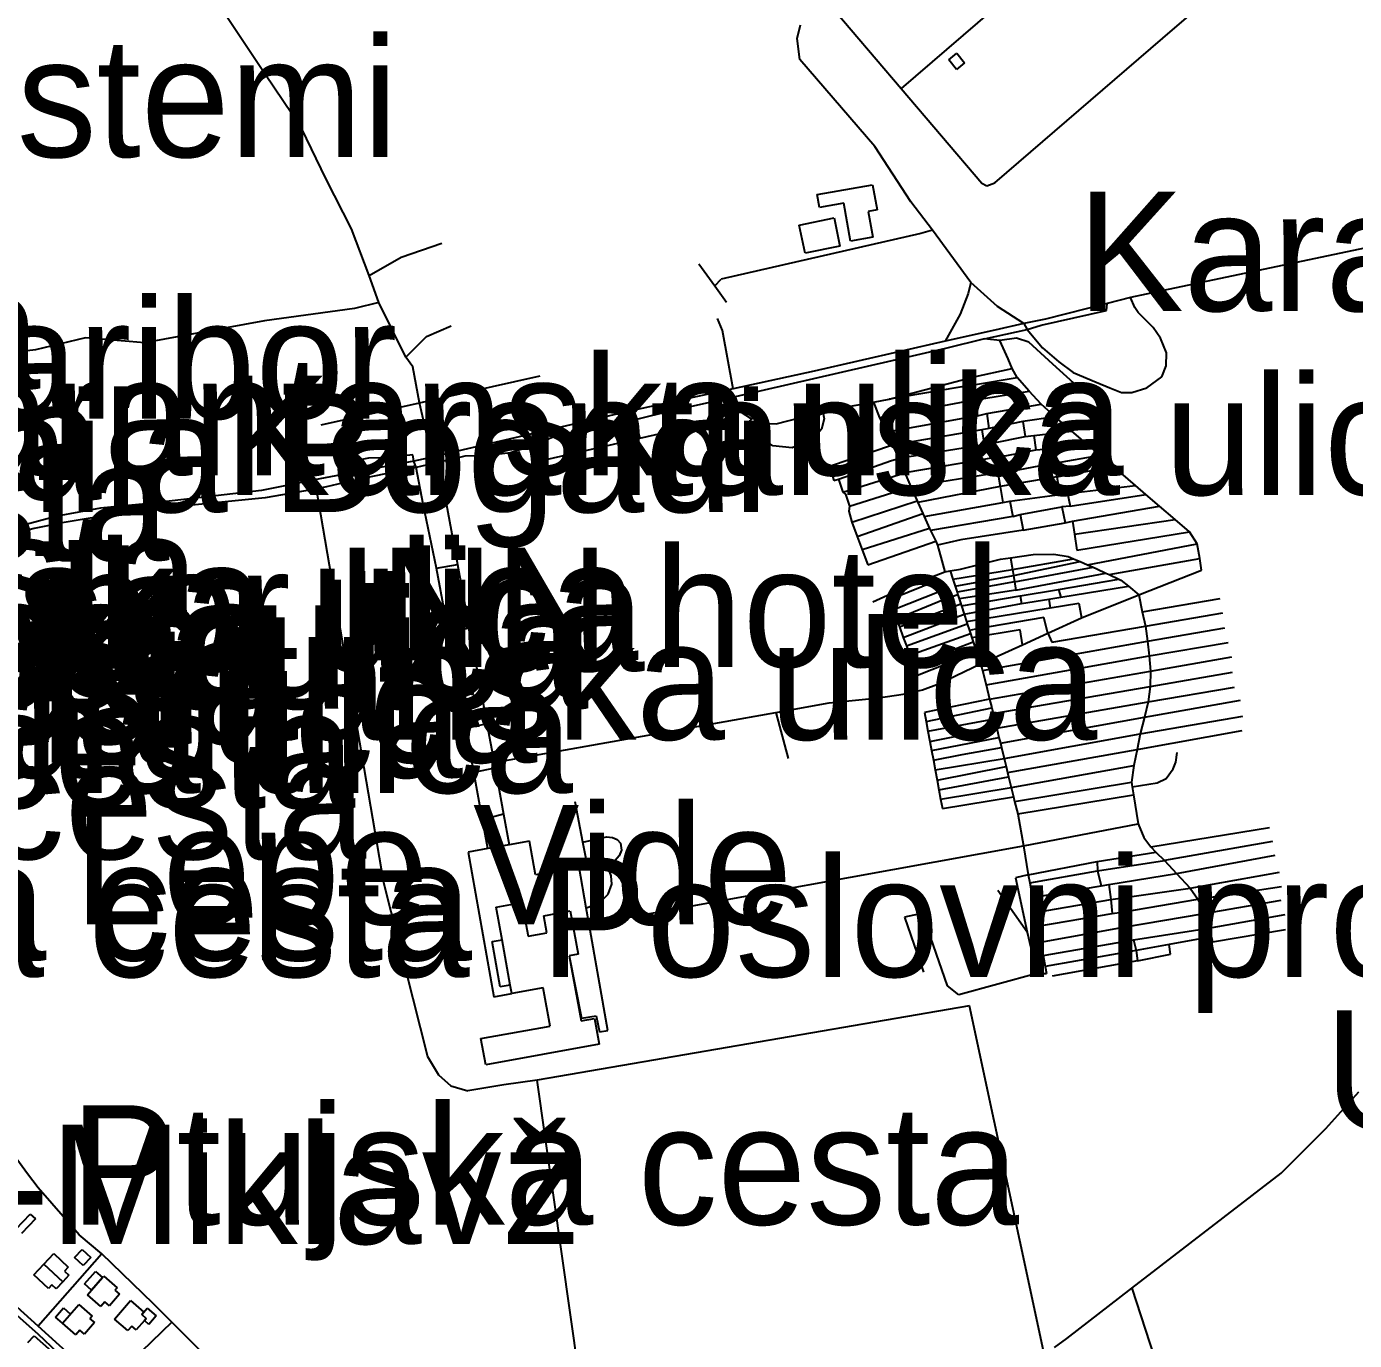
# Model space of a CAD drawing. Extents: x -8864 to 13231, y -7697 to 8949.
# Drawn here: x 223 to 914, y 3889 to 4572 of the extents above; entities that cross this region are included whole.
import ezdxf

# ---------------------------------------------------------------- set-up
doc = ezdxf.new("R2010")
doc.units = 0
for name, color, linetype in [('OSM_BUILDING_CHURCH', 9, 'CONTINUOUS'), ('OSM_BUILDING_GARAGE', 9, 'CONTINUOUS'), ('OSM_BUILDING_HOUSE', 9, 'CONTINUOUS'), ('OSM_BUILDING_RESIDENTIAL', 9, 'CONTINUOUS'), ('OSM_BUILDING_YES', 9, 'CONTINUOUS'), ('OSM_HIGHWAY_BUSWAY', 8, 'CONTINUOUS'), ('OSM_HIGHWAY_FOOTWAY', 8, 'CONTINUOUS'), ('OSM_HIGHWAY_PATH', 8, 'CONTINUOUS'), ('OSM_HIGHWAY_RESIDENTIAL', 8, 'CONTINUOUS'), ('OSM_HIGHWAY_SERVICE', 8, 'CONTINUOUS'), ('OSM_HIGHWAY_TERTIARY', 8, 'CONTINUOUS'), ('OSM_HIGHWAY_TRACK', 8, 'CONTINUOUS'), ('OSM_HIGHWAY_UNCLASSIFIED', 8, 'CONTINUOUS'), ('OSM_LABELS', 8, 'CONTINUOUS')]:
    doc.layers.add(name, color=color, linetype=linetype)

msp = doc.modelspace()

# ---------------------------------------------------------------- linework, layer by layer
at = {"layer": 'OSM_BUILDING_CHURCH'}
for p, q in [((467.565136, 4114.412437), (480.987802, 4116.847606)), ((480.987802, 4116.847606), (484.157787, 4099.412241)), ((470.63558, 4097.46633), (467.565136, 4114.412437)), ((492.335429, 4110.031357), (506.148601, 4112.533242)), ((493.943393, 4101.18024), (492.335429, 4110.031357)), ((506.148601, 4112.533242), (510.229765, 4090.01627)), ((474.908169, 4073.937483), (470.63558, 4097.46633)), ((484.157787, 4099.412241), (493.943393, 4101.18024)), ((510.229765, 4090.01627), (505.62027, 4089.182308)), ((505.62027, 4089.182308), (511.753502, 4055.39017)), ((475.689179, 4069.656479), (474.908169, 4073.937483)), ((491.998523, 4072.614264), (475.689179, 4069.656479)), ((495.627926, 4052.632535), (491.998523, 4072.614264)), ((511.753502, 4055.39017), (518.751971, 4056.657792)), ((518.751971, 4056.657792), (521.194544, 4043.203206)), ((459.693772, 4046.127632), (495.627926, 4052.632535)), ((462.166973, 4032.506254), (459.693772, 4046.127632)), ((521.194544, 4043.203206), (462.166973, 4032.506254))]:
    msp.add_line(p, q, dxfattribs=at)
at = {"layer": 'OSM_BUILDING_GARAGE'}
for p, q in [((248.369093, 3932.408581), (252.34306, 3936.567271)), ((252.34306, 3936.567271), (256.860671, 3932.264027)), ((252.886705, 3928.094218), (248.369093, 3932.408581)), ((256.860671, 3932.264027), (252.886705, 3928.094218)), ((253.575832, 3918.564812), (259.272617, 3925.114194)), ((259.272617, 3925.114194), (262.917334, 3921.945138)), ((257.220549, 3915.395757), (253.575832, 3918.564812)), ((262.917334, 3921.945138), (257.220549, 3915.395757)), ((238.39972, 3901.385196), (242.534483, 3906.144339)), ((246.25577, 3902.919686), (242.121007, 3898.160543)), ((242.534483, 3906.144339), (246.25577, 3902.919686)), ((283.28487, 3902.675057), (284.418102, 3903.976038)), ((285.650874, 3900.629071), (283.28487, 3902.675057)), ((284.418102, 3903.976038), (286.179204, 3905.999786)), ((286.179204, 3905.999786), (290.849955, 3901.941171)), ((290.849955, 3901.941171), (286.983186, 3897.493374)), ((242.121007, 3898.160543), (238.39972, 3901.385196)), ((284.670782, 3899.494882), (285.650874, 3900.629071)), ((286.983186, 3897.493374), (284.670782, 3899.494882)), ((224.012276, 3888.064044), (227.274144, 3891.688999)), ((227.274144, 3891.688999), (236.324681, 3883.571769))]:
    msp.add_line(p, q, dxfattribs=at)
at = {"layer": 'OSM_BUILDING_HOUSE'}
for p, q in [((262.917334, 3921.945138), (263.50692, 3922.623427)), ((263.50692, 3922.623427), (270.451791, 3916.596662)), ((255.084255, 3912.938349), (257.220549, 3915.395757)), ((257.220549, 3915.395757), (262.917334, 3921.945138)), ((270.451791, 3916.596662), (269.318559, 3915.295682)), ((262.021468, 3906.911584), (255.084255, 3912.938349)), ((264.119478, 3909.324514), (262.021468, 3906.911584)), ((266.477824, 3907.267408), (264.119478, 3909.324514)), ((271.684563, 3913.249695), (266.477824, 3907.267408)), ((269.042909, 3900.317725), (277.473231, 3910.002803)), ((269.318559, 3915.295682), (271.684563, 3913.249695)), ((277.473231, 3910.002803), (284.418102, 3903.976038)), ((242.121007, 3898.160543), (250.543672, 3907.845621)), ((250.543672, 3907.845621), (257.488543, 3901.818856)), ((257.488543, 3901.818856), (256.355311, 3900.517876)), ((284.418102, 3903.976038), (283.28487, 3902.675057)), ((283.28487, 3902.675057), (285.650874, 3900.629071)), ((249.05822, 3892.133778), (242.121007, 3898.160543)), ((258.721315, 3898.471889), (253.522233, 3892.489602)), ((256.355311, 3900.517876), (258.721315, 3898.471889)), ((275.987779, 3894.29096), (269.042909, 3900.317725)), ((278.078132, 3896.69277), (275.987779, 3894.29096)), ((280.444135, 3894.646784), (278.078132, 3896.69277)), ((284.670782, 3899.494882), (280.444135, 3894.646784)), ((285.650874, 3900.629071), (284.670782, 3899.494882)), ((251.15623, 3894.546708), (249.05822, 3892.133778)), ((253.522233, 3892.489602), (251.15623, 3894.546708))]:
    msp.add_line(p, q, dxfattribs=at)
at = {"layer": 'OSM_BUILDING_RESIDENTIAL'}
for p, q in [((232.434941, 3928.816985), (237.603395, 3934.332253)), ((237.603395, 3934.332253), (245.076597, 3927.349212)), ((227.205232, 3923.234999), (232.434941, 3928.816985)), ((234.724375, 3916.20748), (227.205232, 3923.234999)), ((232.434941, 3928.816985), (242.21289, 3919.665642)), ((242.21289, 3919.665642), (232.434941, 3928.816985)), ((245.413503, 3923.079326), (242.21289, 3919.665642)), ((245.076597, 3927.349212), (243.101099, 3925.236508)), ((243.101099, 3925.236508), (245.413503, 3923.079326)), ((236.53142, 3918.131152), (234.724375, 3916.20748)), ((238.797882, 3916.018449), (236.53142, 3918.131152)), ((242.21289, 3919.665642), (238.797882, 3916.018449))]:
    msp.add_line(p, q, dxfattribs=at)
at = {"layer": 'OSM_BUILDING_YES'}
for p, q in [((702.940353, 4554.977856), (707.105744, 4558.469376)), ((707.105744, 4558.469376), (711.202222, 4553.576799)), ((707.036831, 4550.085279), (702.940353, 4554.977856)), ((711.202222, 4553.576799), (707.036831, 4550.085279)), ((634.57128, 4484.96953), (663.369139, 4490.106735)), ((663.369139, 4490.106735), (665.6892, 4477.108048)), ((635.781081, 4478.231117), (634.57128, 4484.96953)), ((648.407422, 4480.477255), (635.781081, 4478.231117)), ((651.929628, 4460.751275), (648.407422, 4480.477255)), ((665.6892, 4477.108048), (660.995478, 4476.274086)), ((660.995478, 4476.274086), (663.399767, 4462.786142)), ((625.229778, 4469.157611), (643.300224, 4472.860402)), ((628.231309, 4454.491), (625.229778, 4469.157611)), ((643.300224, 4472.860402), (646.309413, 4458.182672)), ((663.399767, 4462.786142), (651.929628, 4460.751275)), ((646.309413, 4458.182672), (628.231309, 4454.491)), ((218.047497, 3947.253103), (225.283333, 3954.947792)), ((227.955615, 3952.434787), (220.719779, 3944.740098)), ((225.283333, 3954.947792), (227.955615, 3952.434787))]:
    msp.add_line(p, q, dxfattribs=at)
at = {"layer": 'OSM_HIGHWAY_BUSWAY'}
for p, q in [((799.71678, 4426.203011), (797.44266, 4431.540368)), ((801.363028, 4423.734484), (799.71678, 4426.203011)), ((809.196107, 4415.895241), (801.363028, 4423.734484)), ((742.044492, 4417.952347), (743.652455, 4414.83889)), ((743.652455, 4414.83889), (751.745871, 4405.353962)), ((813.101161, 4410.357734), (809.196107, 4415.895241)), ((816.179263, 4402.76312), (813.101161, 4410.357734)), ((751.745871, 4405.353962), (760.183851, 4398.037336)), ((815.972525, 4395.991349), (816.179263, 4402.76312)), ((760.183851, 4398.037336), (767.588139, 4392.46647)), ((767.588139, 4392.46647), (779.594266, 4387.418221)), ((813.683091, 4390.28705), (815.972525, 4395.991349)), ((779.594266, 4387.418221), (786.753532, 4384.538272)), ((805.88064, 4384.538272), (813.683091, 4390.28705)), ((786.753532, 4384.538272), (792.741282, 4382.136462)), ((792.741282, 4382.136462), (798.078189, 4382.080864)), ((798.078189, 4382.080864), (805.88064, 4384.538272))]:
    msp.add_line(p, q, dxfattribs=at)
at = {"layer": 'OSM_HIGHWAY_FOOTWAY'}
for p, q in [((572.970966, 4448.997971), (581.286434, 4437.522655)), ((581.286434, 4437.522655), (584.624873, 4440.947458)), ((581.286434, 4437.522655), (587.442637, 4429.027362)), ((785.0154, 4424.790835), (785.34465, 4428.42691)), ((751.072058, 4417.140625), (785.0154, 4424.790835)), ((721.562101, 4409.935193), (743.652455, 4414.83889)), ((743.652455, 4414.83889), (751.072058, 4417.140625)), ((721.562101, 4409.935193), (701.263477, 4404.96478)), ((729.555976, 4409.212426), (721.562101, 4409.935193)), ((738.10881, 4410.402212), (729.555976, 4409.212426)), ((733.797937, 4399.683021), (729.555976, 4409.212426)), ((744.62489, 4408.24503), (738.10881, 4410.402212)), ((757.044494, 4396.84755), (744.62489, 4408.24503)), ((701.263477, 4404.96478), (591.960249, 4379.76801)), ((735.857661, 4394.556935), (733.797937, 4399.683021)), ((715.352299, 4390.042421), (735.857661, 4394.556935)), ((738.545257, 4389.897867), (735.857661, 4394.556935)), ((767.909732, 4386.917843), (757.044494, 4396.84755)), ((671.92963, 4378.700538), (715.352299, 4390.042421)), ((715.865316, 4386.095001), (671.92963, 4378.700538)), ((715.352299, 4390.042421), (715.865316, 4386.095001)), ((715.865316, 4386.095001), (738.545257, 4389.897867)), ((715.865316, 4386.095001), (716.899007, 4378.2224)), ((744.762716, 4382.803631), (738.545257, 4389.897867)), ((591.960249, 4379.76801), (558.177703, 4372.351308)), ((591.960249, 4379.76801), (594.487048, 4372.217874)), ((663.790272, 4377.13269), (671.92963, 4378.700538)), ((716.899007, 4378.2224), (666.975571, 4368.948743)), ((716.899007, 4378.2224), (744.762716, 4382.803631)), ((716.899007, 4378.2224), (717.970982, 4369.982856)), ((751.04143, 4376.065219), (744.762716, 4382.803631)), ((558.177703, 4372.351308), (546.125634, 4369.438001)), ((594.487048, 4372.217874), (600.398228, 4368.426127)), ((613.269593, 4365.824166), (637.442643, 4372.051082)), ((637.442643, 4372.051082), (650.849995, 4374.853194)), ((637.442643, 4372.051082), (638.101142, 4368.326052)), ((650.849995, 4374.853194), (663.790272, 4377.13269)), ((663.790272, 4377.13269), (666.975571, 4368.948743)), ((717.970982, 4369.982856), (722.695332, 4371.117044)), ((722.695332, 4371.117044), (751.04143, 4376.065219)), ((722.695332, 4371.117044), (723.828563, 4363.422355)), ((758.353835, 4369.44912), (751.04143, 4376.065219)), ((534.762693, 4366.869398), (498.047528, 4359.141351)), ((539.900519, 4367.936869), (534.762693, 4366.869398)), ((546.125634, 4369.438001), (539.900519, 4367.936869)), ((599.242026, 4365.468342), (599.295625, 4366.569172)), ((599.548305, 4364.41199), (599.242026, 4365.468342)), ((599.295625, 4366.569172), (599.693787, 4367.592165)), ((600.176176, 4363.511311), (599.548305, 4364.41199)), ((599.693787, 4367.592165), (600.398228, 4368.426127)), ((600.398228, 4368.426127), (601.309408, 4368.982102)), ((601.309408, 4368.982102), (602.343098, 4369.226731)), ((602.343098, 4369.226731), (603.407417, 4369.137775)), ((603.407417, 4369.137775), (604.387509, 4368.715234)), ((604.387509, 4368.715234), (605.183834, 4368.014706)), ((605.513083, 4364.1896), (604.91584, 4363.433475)), ((605.183834, 4368.014706), (605.727479, 4367.102908)), ((605.872961, 4365.090279), (605.513083, 4364.1896)), ((605.727479, 4367.102908), (605.957188, 4366.057675)), ((605.957188, 4366.057675), (605.872961, 4365.090279)), ((605.957188, 4366.057675), (613.269593, 4365.824166)), ((638.101142, 4368.326052), (636.738202, 4363.088771)), ((666.975571, 4368.948743), (670.857654, 4361.476444)), ((717.970982, 4369.982856), (670.857654, 4361.476444)), ((741.539132, 4366.958354), (723.828563, 4363.422355)), ((758.353835, 4369.44912), (741.539132, 4366.958354)), ((741.539132, 4366.958354), (742.611108, 4359.219187)), ((767.013867, 4362.021299), (758.353835, 4369.44912)), ((433.667735, 4358.774408), (431.799435, 4359.419338)), ((434.548287, 4357.295515), (433.667735, 4358.774408)), ((436.715209, 4355.193931), (434.548287, 4357.295515)), ((498.047528, 4359.141351), (485.382902, 4354.037504)), ((601.064385, 4362.866381), (600.176176, 4363.511311)), ((602.113389, 4362.532796), (601.064385, 4362.866381)), ((603.208336, 4362.555035), (602.113389, 4362.532796)), ((604.127172, 4362.866381), (603.208336, 4362.555035)), ((604.655503, 4359.230307), (603.208336, 4362.555035)), ((604.91584, 4363.433475), (604.127172, 4362.866381)), ((611.43192, 4354.348849), (604.655503, 4359.230307)), ((633.598845, 4359.397099), (628.637129, 4356.317)), ((636.738202, 4363.088771), (633.598845, 4359.397099)), ((670.857654, 4361.476444), (673.69839, 4354.671315)), ((720.130248, 4362.599513), (673.69839, 4354.671315)), ((723.828563, 4363.422355), (720.130248, 4362.599513)), ((720.130248, 4362.599513), (721.156281, 4356.239163)), ((726.393648, 4355.927817), (742.611108, 4359.219187)), ((742.611108, 4359.219187), (747.136376, 4359.697325)), ((747.136376, 4359.697325), (767.013867, 4362.021299)), ((747.136376, 4359.697325), (748.200695, 4352.213907)), ((774.081249, 4355.961176), (767.013867, 4362.021299)), ((439.219038, 4354.515642), (436.715209, 4355.193931)), ((441.255791, 4354.582359), (439.219038, 4354.515642)), ((444.571259, 4355.460799), (441.255791, 4354.582359)), ((445.283357, 4350.990763), (444.571259, 4355.460799)), ((446.309391, 4347.821707), (445.283357, 4350.990763)), ((472.098061, 4350.412549), (462.052118, 4349.133807)), ((474.969424, 4350.779492), (472.098061, 4350.412549)), ((485.382902, 4354.037504), (474.969424, 4350.779492)), ((621.523805, 4353.270259), (611.43192, 4354.348849)), ((628.637129, 4356.317), (621.523805, 4353.270259)), ((673.69839, 4354.671315), (640.964848, 4343.663017)), ((673.69839, 4354.671315), (676.967915, 4347.721632)), ((721.263479, 4354.904824), (676.967915, 4347.721632)), ((721.156281, 4356.239163), (721.263479, 4354.904824)), ((721.263479, 4354.904824), (726.393648, 4355.927817)), ((726.393648, 4355.927817), (727.113403, 4348.233128)), ((731.217538, 4348.944776), (741.378336, 4350.901807)), ((741.378336, 4350.901807), (748.200695, 4352.213907)), ((748.200695, 4352.213907), (752.603452, 4352.569731)), ((752.603452, 4352.569731), (774.081249, 4355.961176)), ((752.603452, 4352.569731), (753.552916, 4344.608174)), ((781.63102, 4349.489631), (774.081249, 4355.961176)), ((394.387486, 4346.609683), (388.330824, 4345.419897)), ((401.156246, 4347.932902), (394.387486, 4346.609683)), ((409.885191, 4348.088575), (401.156246, 4347.932902)), ((424.326233, 4349.611946), (409.885191, 4348.088575)), ((424.823936, 4346.409532), (424.326233, 4349.611946)), ((425.980139, 4343.173759), (424.823936, 4346.409532)), ((437.710615, 4345.831318), (425.980139, 4343.173759)), ((446.309391, 4347.821707), (437.710615, 4345.831318)), ((437.710615, 4345.831318), (441.278762, 4326.450042)), ((451.324705, 4348.989254), (446.309391, 4347.821707)), ((462.052118, 4349.133807), (451.324705, 4348.989254)), ((640.964848, 4343.663017), (643.246625, 4336.313032)), ((645.643256, 4336.957963), (673.124117, 4346.765355)), ((673.124117, 4346.765355), (676.967915, 4347.721632)), ((676.967915, 4347.721632), (680.130243, 4340.31605)), ((727.113403, 4348.233128), (680.130243, 4340.31605)), ((727.113403, 4348.233128), (731.217538, 4348.944776)), ((731.217538, 4348.944776), (732.657048, 4340.638515)), ((732.657048, 4340.638515), (753.552916, 4344.608174)), ((753.552916, 4344.608174), (757.955673, 4345.319821)), ((757.955673, 4345.319821), (781.63102, 4349.489631)), ((757.955673, 4345.319821), (759.180788, 4338.169988)), ((759.180788, 4338.169988), (788.545263, 4343.562942)), ((788.545263, 4343.562942), (781.63102, 4349.489631)), ((799.992431, 4333.755549), (788.545263, 4343.562942)), ((425.980139, 4343.173759), (394.127149, 4336.446466)), ((429.686112, 4323.959276), (425.980139, 4343.173759)), ((643.246625, 4336.313032), (645.643256, 4336.957963)), ((645.643256, 4336.957963), (647.894405, 4330.197311)), ((647.894405, 4330.197311), (680.130243, 4340.31605)), ((680.130243, 4340.31605), (683.154746, 4332.999424)), ((728.552913, 4340.327169), (683.154746, 4332.999424)), ((732.657048, 4340.638515), (728.552913, 4340.327169)), ((728.552913, 4340.327169), (729.670831, 4333.277411)), ((759.180788, 4338.169988), (729.670831, 4333.277411)), ((759.180788, 4338.169988), (760.735153, 4329.096482)), ((368.430362, 4330.897839), (347.389012, 4327.37296)), ((373.958693, 4331.98755), (368.430362, 4330.897839)), ((379.318572, 4333.043901), (373.958693, 4331.98755)), ((394.127149, 4336.446466), (379.318572, 4333.043901)), ((647.894405, 4330.197311), (649.303287, 4329.241035)), ((651.263471, 4322.936283), (683.154746, 4332.999424)), ((683.154746, 4332.999424), (686.516155, 4325.705036)), ((729.670831, 4333.277411), (686.876033, 4324.871074)), ((729.670831, 4333.277411), (731.018457, 4324.837716)), ((760.735153, 4329.096482), (764.617236, 4329.630217)), ((764.617236, 4329.630217), (799.992431, 4333.755549)), ((764.617236, 4329.630217), (766.041432, 4322.980761)), ((805.45185, 4329.074243), (799.992431, 4333.755549)), ((302.335408, 4322.880685), (271.087319, 4319.200133)), ((347.389012, 4327.37296), (302.335408, 4322.880685)), ((441.278762, 4326.450042), (429.686112, 4323.959276)), ((436.592697, 4290.834307), (429.686112, 4323.959276)), ((441.278762, 4326.450042), (447.503878, 4292.657904)), ((649.303287, 4329.241035), (651.263471, 4322.936283)), ((651.263471, 4322.936283), (650.949536, 4320.389919)), ((652.511557, 4314.66338), (686.516155, 4325.705036)), ((686.516155, 4325.705036), (686.876033, 4324.871074)), ((686.876033, 4324.871074), (689.448774, 4319.111177)), ((690.199157, 4317.543329), (731.018457, 4324.837716)), ((731.018457, 4324.837716), (734.72443, 4325.516005)), ((731.018457, 4324.837716), (734.72443, 4325.516005)), ((734.72443, 4325.516005), (760.735153, 4329.096482)), ((734.72443, 4325.516005), (736.355364, 4317.654524)), ((766.041432, 4322.980761), (761.761186, 4322.624937)), ((766.041432, 4322.980761), (805.45185, 4329.074243)), ((767.350773, 4315.130399), (812.580487, 4322.969641)), ((812.580487, 4322.969641), (805.45185, 4329.074243)), ((820.620305, 4316.075556), (812.580487, 4322.969641)), ((271.087319, 4319.200133), (241.937239, 4314.363154)), ((650.949536, 4320.389919), (652.511557, 4314.66338)), ((655.298694, 4307.235559), (689.448774, 4319.111177)), ((689.448774, 4319.111177), (690.199157, 4317.543329)), ((690.199157, 4317.543329), (692.955666, 4311.349771)), ((736.355364, 4317.654524), (693.468683, 4310.271181)), ((736.355364, 4317.654524), (740.05368, 4318.677517)), ((740.05368, 4318.677517), (761.761186, 4322.624937)), ((740.05368, 4318.677517), (741.692271, 4310.571407)), ((761.761186, 4322.624937), (763.430405, 4314.296437)), ((768.361493, 4308.369747), (820.620305, 4316.075556)), ((828.131791, 4309.637369), (820.620305, 4316.075556)), ((227.427284, 4311.394249), (209.318553, 4306.735182)), ((241.937239, 4314.363154), (227.427284, 4311.394249)), ((652.511557, 4314.66338), (655.298694, 4307.235559)), ((692.955666, 4311.349771), (657.90972, 4300.285876)), ((692.955666, 4311.349771), (693.468683, 4310.271181)), ((693.468683, 4310.271181), (696.20222, 4304.744793)), ((741.692271, 4310.571407), (709.249695, 4305.45644)), ((741.692271, 4310.571407), (763.430405, 4314.296437)), ((763.430405, 4314.296437), (767.350773, 4315.130399)), ((767.350773, 4315.130399), (768.361493, 4308.369747)), ((769.609579, 4300.041247), (828.131791, 4309.637369)), ((832.07513, 4303.388215), (828.131791, 4309.637369)), ((655.298694, 4307.235559), (657.90972, 4300.285876)), ((660.819368, 4292.546709), (696.20222, 4304.744793)), ((696.20222, 4304.744793), (697.067458, 4302.743284)), ((709.249695, 4305.45644), (697.067458, 4302.743284)), ((697.067458, 4302.743284), (699.280322, 4294.570457)), ((768.361493, 4308.369747), (769.609579, 4300.041247)), ((775.107283, 4292.53559), (832.07513, 4303.388215)), ((833.468698, 4295.715765), (832.07513, 4303.388215)), ((657.90972, 4300.285876), (660.819368, 4292.546709)), ((709.042957, 4290.267213), (729.785685, 4295.393299)), ((729.785685, 4295.393299), (735.023052, 4296.149425)), ((735.023052, 4296.149425), (746.830097, 4297.861827)), ((735.023052, 4296.149425), (736.08737, 4290.044823)), ((736.08737, 4290.044823), (767.886761, 4295.637928)), ((746.830097, 4297.861827), (757.511569, 4298.061978)), ((757.511569, 4298.061978), (765.107282, 4296.838833)), ((765.107282, 4296.838833), (767.886761, 4295.637928)), ((767.886761, 4295.637928), (771.255827, 4294.192394)), ((786.378341, 4287.387265), (833.468698, 4295.715765)), ((834.433476, 4289.644522), (833.468698, 4295.715765)), ((436.592697, 4290.834307), (447.503878, 4292.657904)), ((442.764214, 4257.142245), (436.592697, 4290.834307)), ((447.503878, 4292.657904), (453.614139, 4259.532935)), ((694.196095, 4286.275315), (700.85, 4288.788321)), ((699.280322, 4294.570457), (700.85, 4288.788321)), ((700.85, 4288.788321), (703.652451, 4289.288698)), ((703.652451, 4289.288698), (709.042957, 4290.267213)), ((703.652451, 4289.288698), (705.061333, 4284.974335)), ((705.061333, 4284.974335), (736.08737, 4290.044823)), ((736.08737, 4290.044823), (736.577416, 4286.909126)), ((736.577416, 4286.909126), (771.255827, 4294.192394)), ((737.090433, 4283.651115), (778.001617, 4291.290207)), ((737.764246, 4279.38123), (784.594267, 4288.232346)), ((771.255827, 4294.192394), (775.107283, 4292.53559)), ((775.107283, 4292.53559), (778.001617, 4291.290207)), ((778.001617, 4291.290207), (779.900545, 4290.467364)), ((779.900545, 4290.467364), (784.594267, 4288.232346)), ((784.594267, 4288.232346), (786.378341, 4287.387265)), ((801.799476, 4276.901583), (834.433476, 4289.644522)), ((695.329326, 4283.562159), (675.245097, 4275.556124)), ((680.980167, 4281.238185), (694.196095, 4286.275315)), ((694.196095, 4286.275315), (695.329326, 4283.562159)), ((705.061333, 4284.974335), (706.217535, 4281.427217)), ((706.217535, 4281.427217), (736.577416, 4286.909126)), ((706.217535, 4281.427217), (707.251226, 4278.269281)), ((737.090433, 4283.651115), (707.251226, 4278.269281)), ((736.577416, 4286.909126), (737.090433, 4283.651115)), ((737.090433, 4283.651115), (737.764246, 4279.38123)), ((759.938828, 4279.703695), (791.317085, 4285.041052)), ((761.248169, 4275.633961), (796.355371, 4281.327141)), ((786.378341, 4287.387265), (791.317085, 4285.041052)), ((791.317085, 4285.041052), (792.427346, 4284.518435)), ((792.427346, 4284.518435), (796.355371, 4281.327141)), ((796.355371, 4281.327141), (801.799476, 4276.901583)), ((663.522278, 4273.23215), (680.980167, 4281.238185)), ((673.79793, 4269.07346), (698.828561, 4279.036526)), ((698.828561, 4279.036526), (700.268071, 4274.232905)), ((707.687673, 4276.923822), (700.268071, 4274.232905)), ((707.251226, 4278.269281), (707.687673, 4276.923822)), ((707.687673, 4276.923822), (708.392115, 4274.77776)), ((737.764246, 4279.38123), (708.392115, 4274.77776)), ((708.392115, 4274.77776), (709.219067, 4272.231396)), ((709.571288, 4271.163925), (740.137907, 4276.345608)), ((740.137907, 4276.345608), (759.938828, 4279.703695)), ((740.137907, 4276.345608), (740.773435, 4272.309233)), ((740.773435, 4272.309233), (755.068996, 4274.622087)), ((755.068996, 4274.622087), (761.248169, 4275.633961)), ((755.068996, 4274.622087), (755.735152, 4270.129812)), ((759.938828, 4279.703695), (761.248169, 4275.633961)), ((771.937298, 4264.90365), (801.799476, 4276.901583)), ((801.799476, 4276.901583), (803.60652, 4267.97263)), ((803.60652, 4267.97263), (844.119541, 4275.022389)), ((675.758114, 4264.214242), (673.79793, 4269.07346)), ((700.268071, 4274.232905), (675.758114, 4264.214242)), ((677.281851, 4260.166747), (709.219067, 4272.231396)), ((709.219067, 4272.231396), (709.571288, 4271.163925)), ((709.571288, 4271.163925), (710.972513, 4266.860681)), ((710.972513, 4266.860681), (740.773435, 4272.309233)), ((712.235913, 4262.991098), (755.735152, 4270.129812)), ((755.735152, 4270.129812), (770.520758, 4272.509383)), ((770.520758, 4272.509383), (771.937298, 4264.90365)), ((803.60652, 4267.97263), (805.291053, 4260.600407)), ((805.291053, 4260.600407), (845.536081, 4267.483373)), ((675.758114, 4264.214242), (677.281851, 4260.166747)), ((679.318605, 4254.762673), (710.972513, 4266.860681)), ((680.97251, 4250.370474), (712.603447, 4261.856909)), ((710.972513, 4266.860681), (712.235913, 4262.991098)), ((712.235913, 4262.991098), (712.603447, 4261.856909)), ((712.603447, 4261.856909), (713.75965, 4258.33203)), ((752.343115, 4265.114921), (716.868379, 4258.98808)), ((754.50238, 4256.886496), (752.343115, 4265.114921)), ((754.50238, 4256.886496), (771.937298, 4264.90365)), ((756.592732, 4252.271907), (805.291053, 4260.600407)), ((805.291053, 4260.600407), (806.30943, 4252.738925)), ((453.614139, 4259.532935), (442.764214, 4257.142245)), ((448.07815, 4228.131488), (442.764214, 4257.142245)), ((453.614139, 4259.532935), (459.027616, 4230.166355)), ((677.281851, 4260.166747), (679.318605, 4254.762673)), ((679.318605, 4254.762673), (680.97251, 4250.370474)), ((682.794868, 4245.533494), (714.272667, 4256.753062)), ((716.868379, 4258.98808), (713.75965, 4258.33203)), ((713.75965, 4258.33203), (714.272667, 4256.753062)), ((714.272667, 4256.753062), (714.969451, 4254.607)), ((740.023052, 4258.754571), (714.969451, 4254.607)), ((714.969451, 4254.607), (715.689206, 4252.42758)), ((741.309423, 4250.915329), (740.023052, 4258.754571)), ((741.309423, 4250.915329), (754.50238, 4256.886496)), ((754.50238, 4256.886496), (756.592732, 4252.271907)), ((806.30943, 4252.738925), (846.600399, 4259.699728)), ((680.97251, 4250.370474), (682.794868, 4245.533494)), ((684.716767, 4240.429647), (715.689206, 4252.42758)), ((686.745864, 4235.047813), (717.350768, 4247.312613)), ((715.689206, 4252.42758), (717.350768, 4247.312613)), ((717.350768, 4247.312613), (719.433463, 4240.941144)), ((719.433463, 4240.941144), (741.309423, 4250.915329)), ((720.566695, 4237.471862), (806.30943, 4252.738925)), ((806.30943, 4252.738925), (807.098098, 4245.17767)), ((807.098098, 4245.17767), (848.246648, 4252.160712)), ((682.794868, 4245.533494), (684.716767, 4240.429647)), ((684.716767, 4240.429647), (686.745864, 4235.047813)), ((698.185375, 4230.755688), (719.433463, 4240.941144)), ((719.433463, 4240.941144), (720.566695, 4237.471862)), ((722.389053, 4230.021802), (807.098098, 4245.17767)), ((807.098098, 4245.17767), (807.886766, 4237.227233)), ((807.886766, 4237.227233), (850.137919, 4244.732891)), ((720.566695, 4237.471862), (722.389053, 4230.021802)), ((724.211412, 4222.593981), (807.886766, 4237.227233)), ((807.886766, 4237.227233), (807.718312, 4229.276796)), ((807.718312, 4229.276796), (850.543738, 4236.715737)), ((448.07815, 4228.131488), (459.027616, 4230.166355)), ((451.86835, 4207.460351), (448.07815, 4228.131488)), ((459.027616, 4230.166355), (462.771873, 4209.873281)), ((679.265006, 4225.262659), (689.272664, 4227.575514)), ((689.272664, 4227.575514), (698.185375, 4230.755688)), ((722.389053, 4230.021802), (724.211412, 4222.593981)), ((726.018457, 4215.210638), (807.718312, 4229.276796)), ((807.718312, 4229.276796), (806.669308, 4221.181805)), ((806.669308, 4221.181805), (851.493202, 4228.809777)), ((612.986285, 4215.766612), (640.842337, 4220.737026)), ((640.842337, 4220.737026), (666.401298, 4223.305628)), ((666.401298, 4223.305628), (679.265006, 4225.262659)), ((724.211412, 4222.593981), (690.275727, 4215.733254)), ((724.211412, 4222.593981), (725.291044, 4218.190662)), ((727.894414, 4207.538188), (806.669308, 4221.181805)), ((804.739752, 4213.342563), (854.678501, 4222.093604)), ((806.669308, 4221.181805), (804.739752, 4213.342563)), ((466.500817, 4189.669163), (612.986285, 4215.766612)), ((612.986285, 4215.766612), (619.494708, 4191.726269)), ((690.275727, 4215.733254), (691.140964, 4211.107545)), ((691.140964, 4211.107545), (725.291044, 4218.190662)), ((692.090428, 4206.059295), (726.699927, 4212.430765)), ((725.291044, 4218.190662), (726.018457, 4215.210638)), ((726.018457, 4215.210638), (726.699927, 4212.430765)), ((726.699927, 4212.430765), (727.894414, 4207.538188)), ((729.808656, 4199.743423), (804.739752, 4213.342563)), ((802.488603, 4204.558164), (855.857674, 4213.720626)), ((804.739752, 4213.342563), (802.488603, 4204.558164)), ((462.771873, 4209.873281), (451.86835, 4207.460351)), ((456.033741, 4184.732108), (451.86835, 4207.460351)), ((462.771873, 4209.873281), (466.500817, 4189.669163)), ((691.140964, 4211.107545), (692.090428, 4206.059295)), ((692.090428, 4206.059295), (693.093491, 4200.68858)), ((693.093491, 4200.68858), (727.894414, 4207.538188)), ((727.894414, 4207.538188), (729.058273, 4202.790164)), ((800.918924, 4196.52989), (855.497797, 4206.303924)), ((693.093491, 4200.68858), (693.989357, 4195.907198)), ((693.989357, 4195.907198), (729.058273, 4202.790164)), ((729.058273, 4202.790164), (729.808656, 4199.743423)), ((729.808656, 4199.743423), (730.352301, 4197.497286)), ((731.745869, 4191.815225), (802.488603, 4204.558164)), ((802.488603, 4204.558164), (800.918924, 4196.52989)), ((693.989357, 4195.907198), (694.938821, 4190.858949)), ((694.938821, 4190.858949), (709.931165, 4193.89457)), ((695.880628, 4185.832938), (731.745869, 4191.815225)), ((709.931165, 4193.89457), (730.352301, 4197.497286)), ((730.352301, 4197.497286), (731.745869, 4191.815225)), ((731.745869, 4191.815225), (732.756589, 4187.701013)), ((733.560571, 4184.431882), (800.918924, 4196.52989)), ((800.918924, 4196.52989), (799.165478, 4188.223629)), ((821.095037, 4189.95827), (821.784164, 4194.9954)), ((456.033741, 4184.732108), (466.99852, 4186.944887)), ((460.574323, 4159.968998), (456.033741, 4184.732108)), ((466.500817, 4189.669163), (466.99852, 4186.944887)), ((466.99852, 4186.944887), (471.439562, 4162.882305)), ((694.938821, 4190.858949), (695.880628, 4185.832938)), ((695.880628, 4185.832938), (696.868377, 4180.573418)), ((696.868377, 4180.573418), (732.756589, 4187.701013)), ((732.756589, 4187.701013), (733.560571, 4184.431882)), ((735.451842, 4176.692715), (799.165478, 4188.223629)), ((799.165478, 4188.223629), (798.047561, 4179.450349)), ((815.980182, 4181.4185), (819.724439, 4186.44451)), ((819.724439, 4186.44451), (821.095037, 4189.95827)), ((696.868377, 4180.573418), (697.833155, 4175.425093)), ((697.833155, 4175.425093), (734.065931, 4182.341417)), ((733.560571, 4184.431882), (734.065931, 4182.341417)), ((734.065931, 4182.341417), (735.451842, 4176.692715)), ((737.212945, 4169.498403), (798.047561, 4179.450349)), ((798.047561, 4179.450349), (798.415095, 4176.992941)), ((798.415095, 4176.992941), (811.28646, 4179.194601)), ((811.28646, 4179.194601), (815.980182, 4181.4185)), ((697.833155, 4175.425093), (698.736677, 4170.576994)), ((698.736677, 4170.576994), (735.451842, 4176.692715)), ((699.632542, 4165.828971), (736.646329, 4171.833497)), ((735.451842, 4176.692715), (736.646329, 4171.833497)), ((736.646329, 4171.833497), (737.212945, 4169.498403)), ((738.813251, 4162.971261), (799.004682, 4172.956566)), ((798.415095, 4176.992941), (799.004682, 4172.956566)), ((799.004682, 4172.956566), (801.385999, 4157.834056)), ((512.695309, 4148.371367), (508.721342, 4169.187058)), ((698.736677, 4170.576994), (699.632542, 4165.828971)), ((737.212945, 4169.498403), (738.813251, 4162.971261)), ((471.439562, 4162.882305), (460.574323, 4159.968998)), ((463.323175, 4144.968803), (460.574323, 4159.968998)), ((471.439562, 4162.882305), (474.387495, 4146.903594)), ((738.813251, 4162.971261), (741.845411, 4146.3365)), ((741.845411, 4146.3365), (801.385999, 4157.834056)), ((801.385999, 4157.834056), (804.356903, 4150.773178)), ((512.695309, 4148.371367), (524.984744, 4151.028926)), ((524.984744, 4151.028926), (528.062845, 4150.795417)), ((528.062845, 4150.795417), (530.543703, 4149.739065)), ((804.356903, 4150.773178), (808.062876, 4145.90284)), ((808.062876, 4145.90284), (869.747416, 4155.865905)), ((463.323175, 4144.968803), (453.085808, 4143.167445)), ((474.387495, 4146.903594), (463.323175, 4144.968803)), ((484.977082, 4148.76055), (474.387495, 4146.903594)), ((488.047527, 4131.325185), (484.977082, 4148.76055)), ((514.356871, 4139.664805), (512.695309, 4148.371367)), ((515.903579, 4105.516843), (741.845411, 4146.3365)), ((530.543703, 4149.739065), (532.205265, 4147.726437)), ((532.794852, 4144.057004), (531.493167, 4141.110339)), ((532.205265, 4147.726437), (532.794852, 4144.057004)), ((741.845411, 4146.3365), (744.287984, 4131.336305)), ((808.062876, 4145.90284), (810.689216, 4143.100728)), ((871.347722, 4148.615996), (815.191514, 4138.819723)), ((453.085808, 4143.167445), (466.301736, 4067.899599)), ((513.430378, 4139.698163), (506.684589, 4138.130315)), ((506.684589, 4138.130315), (507.350745, 4134.705511)), ((514.356871, 4139.664805), (513.430378, 4139.698163)), ((517.197607, 4139.54249), (514.356871, 4139.664805)), ((521.906642, 4138.285987), (517.197607, 4139.54249)), ((525.306336, 4135.150291), (521.906642, 4138.285987)), ((529.479384, 4138.741887), (525.306336, 4135.150291)), ((531.493167, 4141.110339), (529.479384, 4138.741887)), ((744.287984, 4131.336305), (780.099626, 4138.297107)), ((780.099626, 4138.297107), (810.689216, 4143.100728)), ((780.099626, 4138.297107), (780.36762, 4133.360052)), ((780.36762, 4133.360052), (815.191514, 4138.819723)), ((810.689216, 4143.100728), (815.191514, 4138.819723)), ((815.191514, 4138.819723), (821.393658, 4132.014594)), ((821.393658, 4132.014594), (872.695349, 4141.532879)), ((507.350745, 4134.705511), (488.047527, 4131.325185)), ((510.673869, 4135.294844), (507.350745, 4134.705511)), ((514.387499, 4114.145569), (510.673869, 4135.294844)), ((525.987807, 4134.527599), (525.306336, 4135.150291)), ((527.396689, 4130.758091), (525.987807, 4134.527599)), ((527.710625, 4126.365891), (527.396689, 4130.758091)), ((744.287984, 4131.336305), (737.618764, 4129.746217)), ((737.618764, 4129.746217), (743.69074, 4101.435989)), ((744.287984, 4131.336305), (745.061338, 4127.133136)), ((745.061338, 4127.133136), (780.36762, 4133.360052)), ((780.36762, 4133.360052), (782.235921, 4125.598646)), ((786.148632, 4126.265816), (821.393658, 4132.014594)), ((821.393658, 4132.014594), (828.522296, 4124.308785)), ((828.522296, 4124.308785), (875.007753, 4132.770719)), ((525.82701, 4121.195327), (527.710625, 4126.365891)), ((743.69074, 4101.435989), (728.438059, 4123.219075)), ((745.061338, 4127.133136), (746.462563, 4119.482925)), ((746.462563, 4119.482925), (782.235921, 4125.598646)), ((782.235921, 4125.598646), (786.148632, 4126.265816)), ((786.148632, 4126.265816), (787.182322, 4118.404335)), ((787.182322, 4118.404335), (828.522296, 4124.308785)), ((828.522296, 4124.308785), (832.457978, 4118.682322)), ((832.457978, 4118.682322), (875.964874, 4125.287301)), ((467.565136, 4114.412437), (480.987802, 4116.847606)), ((480.987802, 4116.847606), (484.157787, 4099.412241)), ((514.387499, 4114.145569), (520.811696, 4116.336109)), ((520.811696, 4116.336109), (525.82701, 4121.195327)), ((746.462563, 4119.482925), (747.902073, 4111.643683)), ((747.902073, 4111.643683), (787.182322, 4118.404335)), ((787.182322, 4118.404335), (787.917391, 4111.121067)), ((792.932706, 4111.966148), (832.457978, 4118.682322)), ((832.457978, 4118.682322), (835.781103, 4111.154425)), ((835.781103, 4111.154425), (875.727508, 4118.159706)), ((470.63558, 4097.46633), (467.565136, 4114.412437)), ((492.335429, 4110.031357), (506.148601, 4112.533242)), ((493.943393, 4101.18024), (492.335429, 4110.031357)), ((506.148601, 4112.533242), (510.229765, 4090.01627)), ((515.903579, 4105.516843), (514.387499, 4114.145569)), ((687.189968, 4110.776363), (679.877563, 4109.375307)), ((679.877563, 4109.375307), (689.839279, 4080.753732)), ((690.765773, 4107.040213), (687.189968, 4110.776363)), ((747.902073, 4111.643683), (749.188444, 4104.627283)), ((749.188444, 4104.627283), (787.917391, 4111.121067)), ((787.917391, 4111.121067), (792.932706, 4111.966148)), ((792.932706, 4111.966148), (793.851542, 4104.160264)), ((793.851542, 4104.160264), (835.781103, 4111.154425)), ((835.781103, 4111.154425), (838.078193, 4103.615409)), ((838.078193, 4103.615409), (877.817861, 4110.62069)), ((525.581987, 4050.408637), (515.903579, 4105.516843)), ((702.289511, 4073.603899), (690.765773, 4107.040213)), ((749.188444, 4104.627283), (750.712181, 4096.343261)), ((750.712181, 4096.343261), (793.851542, 4104.160264)), ((793.851542, 4104.160264), (795.099628, 4096.821399)), ((799.050624, 4097.499688), (838.078193, 4103.615409)), ((838.078193, 4103.615409), (839.433477, 4098.9897)), ((840.168546, 4096.532293), (877.986314, 4102.825925)), ((465.474783, 4096.554531), (470.63558, 4097.46633)), ((469.601889, 4073.014566), (465.474783, 4096.554531)), ((484.157787, 4099.412241), (493.943393, 4101.18024)), ((743.69074, 4101.435989), (748.66777, 4079.975368)), ((750.712181, 4096.343261), (751.983237, 4089.438056)), ((751.983237, 4089.438056), (795.099628, 4096.821399)), ((795.099628, 4096.821399), (799.050624, 4097.499688)), ((799.050624, 4097.499688), (800.359965, 4091.99554)), ((817.526889, 4095.0534), (800.359965, 4091.99554)), ((839.433477, 4098.9897), (817.526889, 4095.0534)), ((818.3079, 4089.982911), (817.526889, 4095.0534)), ((839.433477, 4098.9897), (840.168546, 4096.532293)), ((510.229765, 4090.01627), (505.62027, 4089.182308)), ((505.62027, 4089.182308), (511.944926, 4056.713389)), ((751.983237, 4089.438056), (753.039899, 4083.678159)), ((800.359965, 4091.99554), (753.039899, 4083.678159)), ((800.359965, 4091.99554), (801.15629, 4086.658183)), ((801.15629, 4086.658183), (818.3079, 4089.982911)), ((753.039899, 4083.678159), (753.706055, 4080.042085)), ((801.15629, 4086.658183), (756.799471, 4078.585431)), ((748.66777, 4079.975368), (708.20069, 4068.933712)), ((748.66777, 4079.975368), (753.706055, 4080.042085)), ((466.301736, 4067.899599), (475.689179, 4069.656479)), ((474.908169, 4073.937483), (469.601889, 4073.014566)), ((475.689179, 4069.656479), (474.908169, 4073.937483)), ((708.20069, 4068.933712), (702.289511, 4073.603899)), ((713.820905, 4063.218292), (488.928078, 4024.578055)), ((752.710649, 3881.447946), (713.820905, 4063.218292)), ((511.944926, 4056.713389), (519.678464, 4057.914294)), ((519.678464, 4057.914294), (521.271114, 4049.652511)), ((521.271114, 4049.652511), (525.581987, 4050.408637)), ((471.577387, 4022.187365), (452.848442, 4018.99607)), ((488.928078, 4024.578055), (471.577387, 4022.187365)), ((522.243549, 3790.657288), (488.928078, 4024.578055)), ((182.013803, 3934.287775), (229.326212, 3892.567439)), ((229.326212, 3892.567439), (250.260364, 3872.830339))]:
    msp.add_line(p, q, dxfattribs=at)
at = {"layer": 'OSM_HIGHWAY_PATH'}
for p, q in [((347.373698, 4547.805783), (326.531429, 4579.040438)), ((366.324696, 4519.462196), (347.373698, 4547.805783)), ((379.127147, 4492.997803), (366.324696, 4519.462196)), ((392.434959, 4467.156103), (379.127147, 4492.997803)), ((401.477839, 4442.904489), (392.434959, 4467.156103)), ((418.277228, 4452.433894), (439.280293, 4459.683803)), ((401.477839, 4442.904489), (418.277228, 4452.433894)), ((406.615665, 4428.893928), (401.477839, 4442.904489)), ((406.615665, 4428.893928), (393.966353, 4425.724873)), ((420.551348, 4400.550341), (406.615665, 4428.893928)), ((393.966353, 4425.724873), (347.128675, 4419.364523)), ((347.128675, 4419.364523), (284.755008, 4407.922565)), ((431.385959, 4411.225054), (444.242009, 4416.695845)), ((254.081192, 4410.591243), (228.116411, 4404.230894)), ((276.738162, 4408.68981), (254.081192, 4410.591243)), ((284.755008, 4407.922565), (276.738162, 4408.68981)), ((420.551348, 4400.550341), (431.385959, 4411.225054)), ((228.116411, 4404.230894), (205.199104, 4401.562215)), ((424.188408, 4395.402016), (420.551348, 4400.550341)), ((427.702957, 4376.710149), (424.188408, 4395.402016)), ((798.124131, 3916.307555), (856.140982, 3739.363069))]:
    msp.add_line(p, q, dxfattribs=at)
at = {"layer": 'OSM_HIGHWAY_RESIDENTIAL'}
for p, q in [((962.289539, 4466.299902), (813.820916, 4434.99853)), ((813.820916, 4434.99853), (797.44266, 4431.540368)), ((785.34465, 4428.42691), (753.216009, 4420.165127)), ((797.44266, 4431.540368), (785.34465, 4428.42691)), ((753.216009, 4420.165127), (742.044492, 4417.952347)), ((898.974065, 3999.359046), (916.248186, 4018.484574)), ((875.750479, 3976.097067), (898.974065, 3999.359046)), ((223.851479, 3975.752363), (213.323147, 3990.318899)), ((229.464037, 3968.613649), (223.851479, 3975.752363)), ((798.124131, 3916.307555), (875.750479, 3976.097067)), ((250.758067, 3944.05069), (229.464037, 3968.613649)), ((262.457916, 3934.198819), (250.758067, 3944.05069)), ((229.395125, 3896.637173), (183.897417, 3937.645862)), ((289.180736, 3908.423835), (262.457916, 3934.198819)), ((764.287986, 3890.243465), (798.124131, 3916.307555)), ((299.004627, 3898.67204), (289.180736, 3908.423835)), ((260.490075, 3868.604932), (229.395125, 3896.637173)), ((299.004627, 3898.67204), (270.35225, 3871.162415)), ((314.954093, 3882.826763), (299.004627, 3898.67204)), ((758.016929, 3885.473202), (764.287986, 3890.243465))]:
    msp.add_line(p, q, dxfattribs=at)
at = {"layer": 'OSM_HIGHWAY_SERVICE'}
for p, q in [((869.617247, 4705.068768), (678.231315, 4540.222289)), ((820.58202, 4571.668214), (887.840833, 4629.734205)), ((639.257344, 4585.967882), (678.231315, 4540.222289)), ((726.86838, 4491.140848), (820.58202, 4571.668214)), ((678.231315, 4540.222289), (720.206817, 4490.940697)), ((720.206817, 4490.940697), (722.702989, 4489.484044)), ((722.702989, 4489.484044), (726.86838, 4491.140848)), ((427.702957, 4376.710149), (490.405873, 4390.698471)), ((376.615662, 4365.30155), (427.702957, 4376.710149)), ((430.32164, 4365.535059), (427.702957, 4376.710149)), ((538.552892, 4372.651534), (539.900519, 4367.936869)), ((431.799435, 4359.419338), (430.32164, 4365.535059)), ((539.900519, 4367.936869), (540.42885, 4365.868644)), ((540.42885, 4365.868644), (542.358406, 4358.362986)), ((542.358406, 4358.362986), (590.382913, 4369.337926)), ((434.448746, 4348.477757), (431.799435, 4359.419338)), ((493.629457, 4347.232374), (542.358406, 4358.362986)), ((262.457916, 3934.198819), (229.395125, 3896.637173))]:
    msp.add_line(p, q, dxfattribs=at)
at = {"layer": 'OSM_HIGHWAY_TERTIARY'}
for p, q in [((726.914322, 4414.572022), (701.163936, 4408.834363)), ((742.044492, 4417.952347), (726.914322, 4414.572022)), ((701.163936, 4408.834363), (632.932688, 4393.200357)), ((632.932688, 4393.200357), (590.804047, 4384.026775)), ((590.804047, 4384.026775), (538.552892, 4372.651534)), ((538.552892, 4372.651534), (445.283357, 4350.990763)), ((445.283357, 4350.990763), (434.448746, 4348.477757)), ((424.823936, 4346.409532), (373.177683, 4336.657737)), ((434.448746, 4348.477757), (424.823936, 4346.409532)), ((373.177683, 4336.657737), (345.604938, 4331.120229)), ((345.604938, 4331.120229), (311.202178, 4327.072734)), ((285.38288, 4324.137188), (261.845358, 4321.90217)), ((311.202178, 4327.072734), (285.38288, 4324.137188)), ((239.23433, 4317.810197), (205.076592, 4308.614376)), ((261.845358, 4321.90217), (239.23433, 4317.810197))]:
    msp.add_line(p, q, dxfattribs=at)
at = {"layer": 'OSM_HIGHWAY_TRACK'}
for p, q in [((585.206802, 4414.294034), (582.756572, 4420.554309)), ((590.804047, 4384.026775), (585.206802, 4414.294034)), ((373.177683, 4336.657737), (373.958693, 4331.98755)), ((373.958693, 4331.98755), (409.058238, 4127.377765)), ((409.058238, 4127.377765), (431.868348, 4036.876214)), ((431.868348, 4036.876214), (437.542161, 4027.32457)), ((437.542161, 4027.32457), (444.058242, 4021.520195)), ((444.058242, 4021.520195), (452.848442, 4018.99607))]:
    msp.add_line(p, q, dxfattribs=at)
at = {"layer": 'OSM_HIGHWAY_UNCLASSIFIED'}
for p, q in [((624.173116, 4566.119587), (625.827021, 4573.269421)), ((625.536056, 4555.300321), (624.173116, 4566.119587)), ((664.441114, 4509.932791), (625.536056, 4555.300321)), ((683.277257, 4481.300097), (664.441114, 4509.932791)), ((694.464089, 4466.422216), (683.277257, 4481.300097)), ((688.461025, 4464.79877), (584.624873, 4440.947458)), ((694.464089, 4466.422216), (688.461025, 4464.79877)), ((714.479405, 4439.201698), (694.464089, 4466.422216)), ((713.10115, 4433.541876), (708.85919, 4422.800446)), ((714.479405, 4439.201698), (713.10115, 4433.541876)), ((728.246634, 4426.814583), (714.479405, 4439.201698)), ((742.044492, 4417.952347), (728.246634, 4426.814583)), ((708.85919, 4422.800446), (701.163936, 4408.834363))]:
    msp.add_line(p, q, dxfattribs=at)

# ---------------------------------------------------------------- texts
at = {"layer": 'OSM_LABELS'}
for s, p in [('OPTISIS optični dostopovni sistemi', (-879.153045, 4504.489799)), ('Karantanska ulica', (769.814773, 4424.433449)), ('Ptujska cesta', (-262.821622, 4384.010096)), ('Zavetišče za male živali Maribor', (-764.09235, 4368.441694)), ('Karantanska ulica', (134.474589, 4339.075524)), ('Ptujska cesta', (-231.003088, 4326.472281)), ('Karantanska ulica', (326.201041, 4328.837355)), ('Tesnila Bogadi', (60.443017, 4319.880011)), ('Ptujska cesta', (-195.702316, 4294.766066)), ('Ptujska cesta', (-180.223423, 4257.765668)), ('Karantanska ulica', (-118.063303, 4242.851882)), ('Karantanska ulica', (-114.656738, 4237.21692)), ('Maribor INN hotel', (79.490055, 4239.286563)), ('Karantanska ulica', (-148.380568, 4223.867163)), ('Ptujska cesta', (-141.535238, 4223.822685)), ('Ptujska cesta', (-150.869082, 4217.673605)), ('Karantanska ulica', (-144.023752, 4217.629127)), ('Ptujska cesta', (-137.469554, 4199.364541)), ('Karantanska ulica', (120.75281, 4201.571371)), ('Metina ulica', (46.287219, 4189.68371)), ('Urškina ulica', (-24.690565, 4181.816631)), ('Franckina ulica', (-50.341351, 4173.899924)), ('Ptujska cesta', (-99.064535, 4166.040938)), ('Ptujska cesta', (-93.41336, 4139.455897)), ('Ulica Lepe Vide', (40.484166, 4105.498709)), ('Ptujska cesta', (-38.313116, 4086.852936)), ('Ptujska cesta', (-39.553202, 4078.19209)), ('Poslovni prostori pokopališča Dobrava', (490.475592, 4078.233704)), ('Ulica Kirbiševih', (898.396473, 3998.780499)), ('Ptujska cesta', (246.108001, 3949.414606)), ('Lovsko družina Pobrežje-Miklavž', (-700.865314, 3939.416085))]:
    msp.add_text(s, height=62.042552, dxfattribs=at).set_placement(p)

doc.saveas('drawing.dxf')
